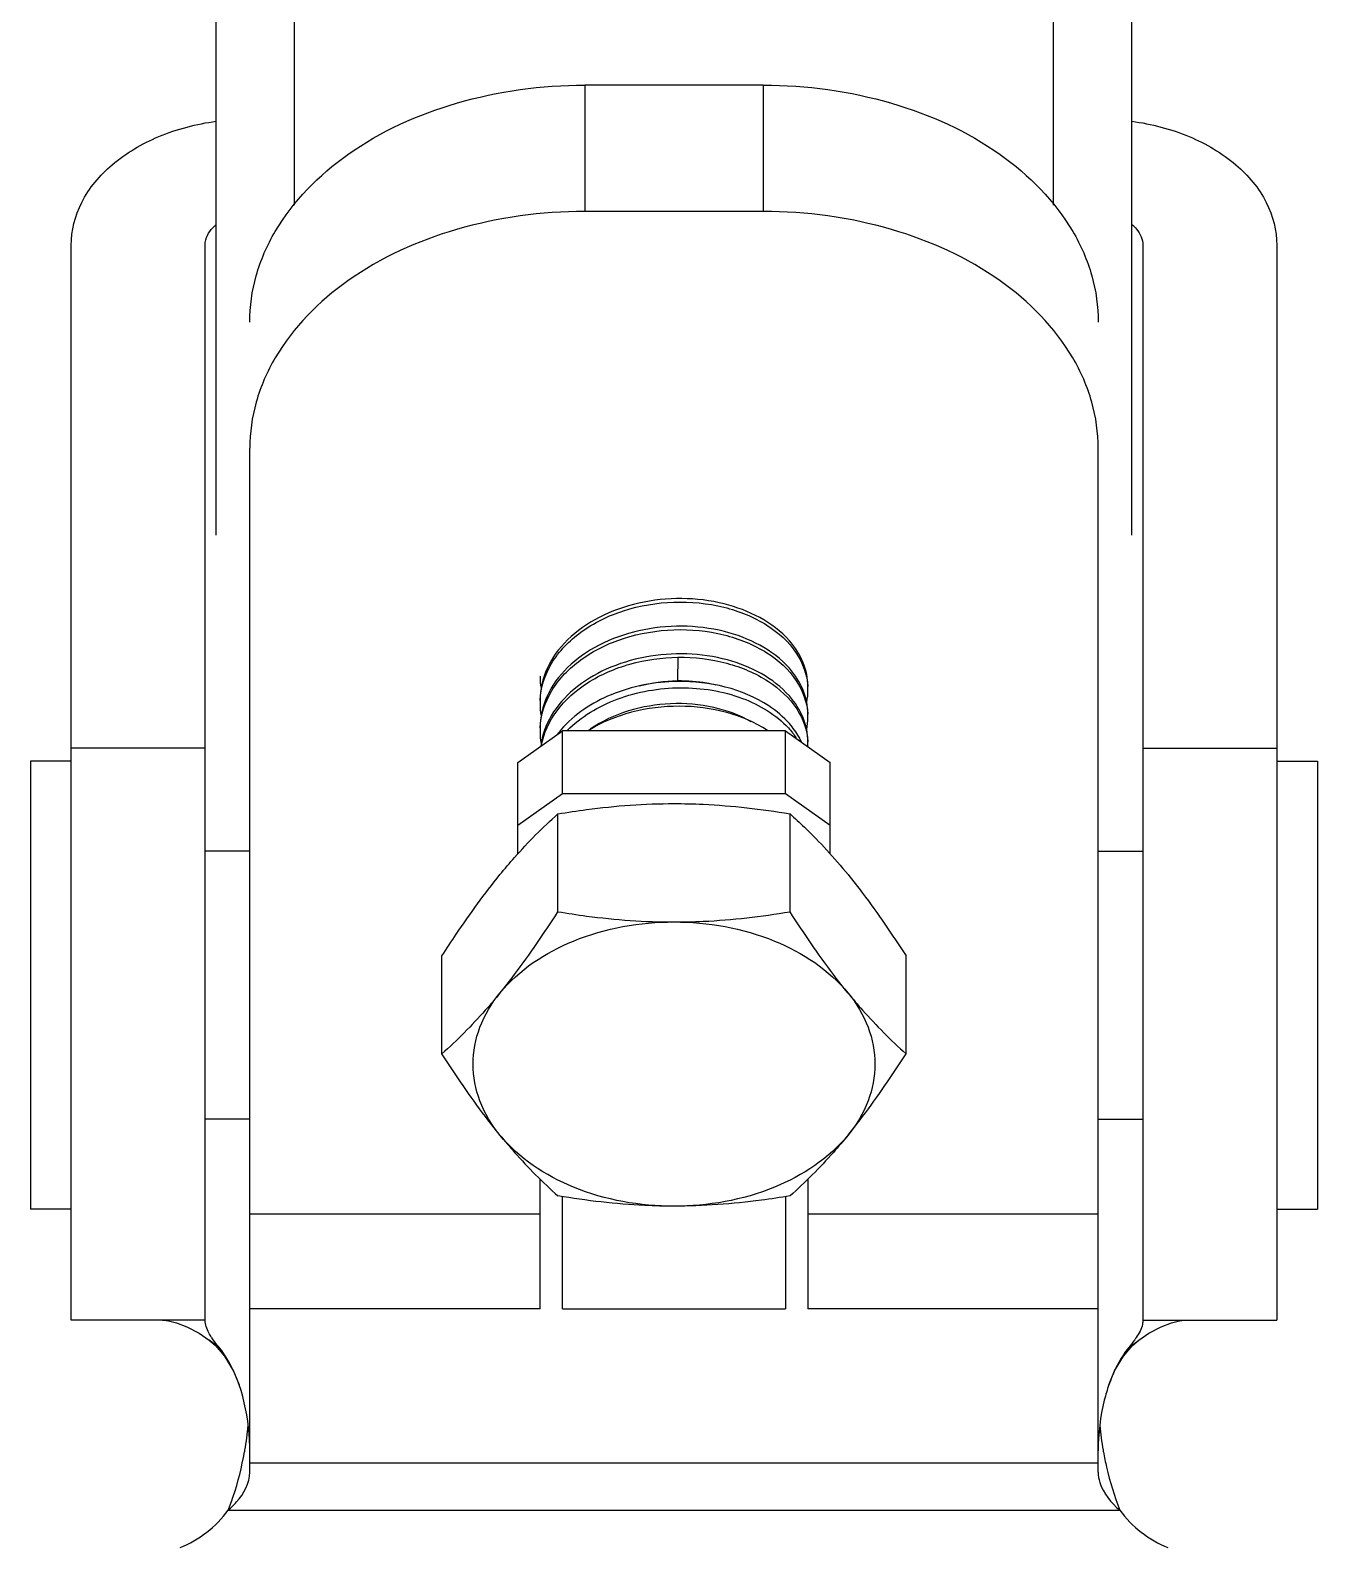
# Model space of a CAD drawing. Extents: x 27938 to 1507990, y 110129 to 923079.
# Drawn here: x 663711 to 664182, y 358411 to 358967 of the extents above; entities that cross this region are included whole.
import ezdxf

# ---------------------------------------------------------------- set-up
doc = ezdxf.new("R2010")
doc.units = 0
doc.header["$LTSCALE"] = 1000
doc.header["$MEASUREMENT"] = 0

msp = doc.modelspace()

# ---------------------------------------------------------------- linework, layer by layer
for p, q in [((663778.7, 358782.21), (663778.7, 361352.58)), ((664113.98, 358782.21), (664113.98, 361352.58)), ((663807.32, 358903.09), (663807.32, 361068.13)), ((664085.35, 358903.09), (664085.35, 361068.13)), ((663913.63, 358947.01), (663913.63, 358900.75)), ((663979.05, 358947.01), (663913.63, 358947.01)), ((663979.05, 358947.01), (663979.05, 358900.75)), ((663979.05, 358900.75), (663913.63, 358900.75)), ((663725.54, 358494.75), (663725.54, 358888.37)), ((663774.61, 358494.75), (663774.61, 358888.37)), ((664118.06, 358888.37), (664118.06, 358494.75)), ((664167.13, 358888.37), (664167.13, 358494.75)), ((663790.96, 358439.03), (663790.96, 358814.01)), ((664101.71, 358439.03), (664101.71, 358814.01)), ((663947.79, 358737.48), (663947.56, 358728.82)), ((663947.56, 358728.82), (663947.56, 358728.62)), ((663889.09, 358699.01), (663905.45, 358710.58)), ((663905.45, 358687.45), (663905.45, 358710.58)), ((663987.22, 358710.58), (663905.45, 358710.58)), ((663987.22, 358687.45), (663987.22, 358710.58)), ((663987.22, 358710.58), (664003.58, 358699.01)), ((663774.61, 358704.15), (663725.54, 358704.15)), ((664118.06, 358704.15), (664167.13, 358704.15)), ((663725.54, 358699.5), (663710.59, 358699.5)), ((663710.59, 358699.5), (663710.59, 358535.32)), ((663889.09, 358665.43), (663889.09, 358699.01)), ((664003.58, 358665.43), (664003.58, 358699.01)), ((664167.13, 358699.5), (664182.08, 358699.5)), ((664182.08, 358699.5), (664182.08, 358535.32)), ((663905.45, 358687.45), (663889.09, 358675.88)), ((663987.22, 358687.45), (663905.45, 358687.45)), ((664003.58, 358675.88), (663987.22, 358687.45)), ((663903.84, 358644.3), (663903.84, 358680.15)), ((663988.83, 358644.3), (663988.83, 358680.15)), ((663790.96, 358666.48), (663774.61, 358666.48)), ((664101.71, 358666.48), (664118.06, 358666.48)), ((663861.35, 358592.25), (663861.35, 358628.11)), ((664031.32, 358592.25), (664031.32, 358628.11)), ((663790.96, 358568.35), (663774.61, 358568.35)), ((664101.71, 358568.35), (664118.06, 358568.35)), ((663897.27, 358498.84), (663897.27, 358546.4)), ((663995.4, 358546.4), (663995.4, 358498.83)), ((663905.45, 358498.86), (663905.45, 358539.97)), ((663987.22, 358539.97), (663987.22, 358498.86)), ((663725.54, 358535.32), (663710.59, 358535.32)), ((664167.13, 358535.32), (664182.08, 358535.32)), ((663897.27, 358533.57), (663790.96, 358533.57)), ((664101.71, 358533.57), (663995.4, 358533.57)), ((663774.61, 358494.75), (663725.54, 358494.75)), ((663897.27, 358498.84), (663790.96, 358498.84)), ((663905.45, 358498.86), (663987.22, 358498.86)), ((664101.71, 358498.84), (663995.4, 358498.84)), ((664118.06, 358494.75), (664167.13, 358494.75)), ((663779.83, 358484.64), (663776.13, 358487.45)), ((664112.85, 358484.64), (664116.54, 358487.45)), ((663790.96, 358442.48), (664101.71, 358442.48)), ((663783.05, 358425.13), (664109.62, 358425.13))]:
    msp.add_line(p, q)
for points in [[(663758.99, 358494.75), (663759.43, 358494.72), (663761.17, 358494.48), (663764.09, 358493.74), (663767.96, 358492.29), (663772.44, 358489.95), (663776.13, 358487.45)], [(664116.54, 358487.45), (664120.23, 358489.95), (664124.71, 358492.29), (664128.59, 358493.74), (664131.5, 358494.48), (664133.24, 358494.72), (664133.68, 358494.75)], [(663776.14, 358487.44), (663778.44, 358485.43), (663781.76, 358481.5), (663784.95, 358476.1), (663787.04, 358471.08)], [(664105.64, 358471.08), (664107.73, 358476.13), (664110.94, 358481.54), (664114.28, 358485.47), (664116.53, 358487.44)]]:
    msp.add_lwpolyline(points)
for centre, radius, start, end in [((663924.38, 358730.6), 27.1, 180.0292, 189.5017), ((663948.61, 358670.7), 58.13, 90.8014, 91.0371), ((663948.61, 358659.45), 69.18, 90.6833, 90.8601), ((663972.8, 358725.54), 22.61, 348.6111, 359.9514), ((663973.12, 358725.52), 22.28, 0.0023, 3.2047), ((663924.08, 358720.46), 26.81, 177.3319, 179.9985), ((663924.37, 358720.48), 27.1, 180.0287, 189.4225), ((663924.08, 358710.34), 26.81, 177.3322, 179.9985), ((663972.8, 358715.42), 22.6, 348.6704, 359.952), ((663973.12, 358715.4), 22.28, 0.0022, 3.2052), ((663924.37, 358710.36), 27.1, 180.029, 189.4615), ((663932.97, 358686.98), 36.87, 139.3761, 142.4805), ((663973.12, 358705.28), 22.28, 0.0022, 3.2058), ((663973.18, 358705.28), 22.22, 358.8477, 359.9998), ((663801.38, 358504.7), 29.33, 213.7883, 214.1887), ((664091.29, 358504.7), 29.33, 325.8113, 326.2117), ((663667.58, 358468.49), 123.44, 350.0279, 354.2491), ((664225.1, 358468.49), 123.45, 185.7566, 189.9721), ((663666.21, 358468.69), 124.83, 349.7299, 350.0443), ((664226.46, 358468.69), 124.83, 189.9557, 190.2701), ((663750.08, 358449.31), 40.89, 292.0243, 323.7485), ((664142.6, 358449.31), 40.89, 216.2515, 247.9757)]:
    msp.add_arc(centre, radius, start, end)
for points, knots in [([(663790.96, 358860.27), (663790.96, 358865.97), (663792.62, 358877.62), (663802.53, 358900.31), (663827.01, 358924.8), (663867.16, 358942.85), (663897.83, 358947.01), (663913.63, 358947.01)], [0, 0, 0, 0, 0.103597, 0.210948, 0.445697, 0.712571, 1, 1, 1, 1]), ([(663979.05, 358947.01), (663994.85, 358947.01), (664025.51, 358942.85), (664065.67, 358924.8), (664090.14, 358900.31), (664100.06, 358877.62), (664101.71, 358865.97), (664101.71, 358860.27)], [0, 0, 0, 0, 0.287429, 0.554303, 0.789052, 0.896403, 1, 1, 1, 1]), ([(663725.54, 358888.37), (663725.54, 358893.74), (663728.52, 358905.16), (663740.45, 358919.17), (663757.83, 358929.3), (663771.48, 358932.83), (663778.67, 358933.8)], [0, 0, 0, 0, 0.213346, 0.447987, 0.712108, 1, 1, 1, 1]), ([(664114, 358933.8), (664121.19, 358932.83), (664134.84, 358929.3), (664152.23, 358919.17), (664164.15, 358905.16), (664167.13, 358893.74), (664167.13, 358888.37)], [0, 0, 0, 0, 0.287892, 0.552013, 0.786654, 1, 1, 1, 1]), ([(663913.63, 358900.75), (663897.83, 358900.75), (663867.16, 358896.59), (663827.01, 358878.54), (663802.53, 358854.05), (663792.62, 358831.36), (663790.96, 358819.71), (663790.96, 358814.01)], [0, 0, 0, 0, 0.287429, 0.554303, 0.789052, 0.896403, 1, 1, 1, 1]), ([(664101.71, 358814.01), (664101.71, 358819.71), (664100.06, 358831.36), (664090.14, 358854.05), (664065.67, 358878.54), (664025.51, 358896.59), (663994.85, 358900.75), (663979.05, 358900.75)], [0, 0, 0, 0, 0.103597, 0.210948, 0.445697, 0.712571, 1, 1, 1, 1]), ([(663774.61, 358888.37), (663774.61, 358889.06), (663774.98, 358891.98), (663776.89, 358894.54), (663778.61, 358895.95)], [0, 0, 0, 0, 0.236834, 1, 1, 1, 1]), ([(664114.06, 358895.95), (664114.68, 358895.44), (664116.78, 358893.44), (664118.06, 358890.48), (664118.06, 358888.37)], [0, 0, 0, 0, 0.274002, 1, 1, 1, 1]), ([(663988.58, 358743.57), (663982.54, 358750.41), (663968.69, 358757.25), (663949.18, 358759.57), (663933.44, 358757.93), (663918.98, 358752.85), (663907.16, 358744.69), (663899.21, 358734.04), (663897.27, 358725.7), (663897.27, 358721.72)], [0, 0, 0, 0, 0.241317, 0.379461, 0.520014, 0.655792, 0.781306, 0.894819, 1, 1, 1, 1]), ([(663897.3, 358721.71), (663897.52, 358726.42), (663900.79, 358736.33), (663912.18, 358747.84), (663928, 358755.46), (663946.17, 358758.5), (663964.35, 358756.74), (663980.18, 358750.43), (663991.69, 358740.27), (663995.12, 358731.09), (663995.37, 358726.77)], [0, 0, 0, 0, 0.109411, 0.23076, 0.366309, 0.510386, 0.653207, 0.784895, 0.899597, 1, 1, 1, 1]), ([(663988.59, 358733.45), (663982.55, 358740.28), (663968.7, 358747.13), (663949.19, 358749.45), (663933.44, 358747.81), (663918.98, 358742.73), (663907.16, 358734.57), (663899.21, 358723.93), (663897.27, 358715.58), (663897.27, 358711.6)], [0, 0, 0, 0, 0.241302, 0.379446, 0.520006, 0.655788, 0.781304, 0.89482, 1, 1, 1, 1]), ([(663897.3, 358711.59), (663897.52, 358716.3), (663900.79, 358726.21), (663912.18, 358737.72), (663928, 358745.34), (663946.17, 358748.38), (663964.35, 358746.62), (663980.18, 358740.31), (663991.69, 358730.15), (663995.12, 358720.97), (663995.37, 358716.65)], [0, 0, 0, 0, 0.109411, 0.23076, 0.366314, 0.510391, 0.653213, 0.784895, 0.899597, 1, 1, 1, 1]), ([(663995.4, 358726.78), (663995.4, 358729.75), (663994.12, 358735.94), (663990.68, 358741.19), (663988.58, 358743.57)], [0, 0, 0, 0, 0.48237, 1, 1, 1, 1]), ([(663988.59, 358723.32), (663982.8, 358729.88), (663969.68, 358736.6), (663951.01, 358739.25), (663935.81, 358738.13), (663921.59, 358733.78), (663909.59, 358726.51), (663900.93, 358716.82), (663898.04, 358708.96), (663897.52, 358705.11)], [0, 0, 0, 0, 0.238806, 0.375378, 0.515068, 0.651187, 0.778286, 0.893865, 1, 1, 1, 1]), ([(663897.75, 358705.24), (663898.61, 358709.75), (663902.93, 358718.87), (663914.72, 358729.15), (663930.25, 358735.8), (663941.86, 358737.41), (663947.79, 358737.48)], [0, 0, 0, 0, 0.215857, 0.456017, 0.721227, 1, 1, 1, 1]), ([(663947.79, 358737.48), (663953.8, 358737.55), (663965.43, 358736.2), (663980.75, 358729.8), (663991.84, 358719.74), (663995.13, 358710.76), (663995.37, 358706.53)], [0, 0, 0, 0, 0.291821, 0.560232, 0.794326, 1, 1, 1, 1]), ([(663947.57, 358728.62), (663939.32, 358728.5), (663923.55, 358725.55), (663909.83, 358716.63), (663904.98, 358710.98)], [0, 0, 0, 0, 0.525716, 1, 1, 1, 1]), ([(663988.6, 358713.19), (663986.4, 358715.68), (663974.93, 358725.29), (663959.27, 358728.76), (663947.79, 358728.62)], [0, 0, 0, 0, 0.224306, 1, 1, 1, 1]), ([(663961.76, 358727.29), (663960.65, 358727.56), (663956.05, 358728.51), (663951.34, 358728.87), (663947.8, 358728.82)], [0, 0, 0, 0, 0.245441, 1, 1, 1, 1]), ([(663995.4, 358716.66), (663995.4, 358719.63), (663994.12, 358725.82), (663990.69, 358731.06), (663988.59, 358733.45)], [0, 0, 0, 0, 0.482394, 1, 1, 1, 1]), ([(663907.19, 358710.65), (663912.29, 358715.77), (663925.75, 358723.7), (663948.56, 358727.58), (663970.86, 358724.12), (663983.71, 358716.51), (663988.23, 358711.6)], [0, 0, 0, 0, 0.245715, 0.512956, 0.773315, 1, 1, 1, 1]), ([(663995.4, 358706.55), (663995.4, 358709.51), (663994.12, 358715.7), (663990.69, 358720.94), (663988.59, 358723.32)], [0, 0, 0, 0, 0.482388, 1, 1, 1, 1]), ([(663980.59, 358710.67), (663976.05, 358713.64), (663965.41, 358718.11), (663942.68, 358721.02), (663924.62, 358716.68), (663914.85, 358710.58)], [0, 0, 0, 0, 0.237857, 0.495496, 1, 1, 1, 1]), ([(663974.63, 358713.82), (663970.39, 358716.29), (663960.63, 358719.85), (663940.14, 358721.57), (663924.15, 358716.99), (663915.69, 358711.15)], [0, 0, 0, 0, 0.239537, 0.497847, 1, 1, 1, 1]), ([(663993.03, 358706.57), (663992.75, 358707.15), (663991.51, 358709.51), (663989.93, 358711.68), (663988.6, 358713.19)], [0, 0, 0, 0, 0.243018, 1, 1, 1, 1]), ([(663903.84, 358680.15), (663907.34, 358680.73), (663921.4, 358682.84), (663935.65, 358683.91), (663946.34, 358683.91)], [0, 0, 0, 0, 0.248681, 1, 1, 1, 1]), ([(663946.34, 358683.91), (663949.91, 358683.91), (663964.14, 358683.57), (663978.32, 358681.89), (663988.83, 358680.15)], [0, 0, 0, 0, 0.251248, 1, 1, 1, 1]), ([(663882.6, 358657.89), (663884.34, 358660.03), (663890.98, 358667.86), (663898.25, 358675.15), (663903.84, 358680.15)], [0, 0, 0, 0, 0.268858, 1, 1, 1, 1]), ([(663988.83, 358680.15), (663990.61, 358678.56), (663998.14, 358671.59), (664005.09, 358663.99), (664010.07, 358657.89)], [0, 0, 0, 0, 0.2325, 1, 1, 1, 1]), ([(663861.35, 358628.11), (663863.08, 358630.79), (663869.76, 358640.99), (663876.9, 358650.91), (663882.6, 358657.89)], [0, 0, 0, 0, 0.261287, 1, 1, 1, 1]), ([(664010.07, 358657.89), (664011.9, 358655.65), (664019.43, 358646.05), (664026.29, 358635.94), (664031.32, 358628.11)], [0, 0, 0, 0, 0.237123, 1, 1, 1, 1]), ([(663882.6, 358614.52), (663884.43, 358616.76), (663891.95, 358626.36), (663898.81, 358636.47), (663903.84, 358644.3)], [0, 0, 0, 0, 0.237123, 1, 1, 1, 1]), ([(663882.6, 358614.52), (663889.55, 358623.04), (663910.17, 358636.47), (663933.85, 358640.54), (663946.34, 358640.54)], [0, 0, 0, 0, 0.468341, 1, 1, 1, 1]), ([(663903.84, 358644.3), (663907.34, 358643.72), (663921.4, 358641.61), (663935.65, 358640.54), (663946.34, 358640.54)], [0, 0, 0, 0, 0.248681, 1, 1, 1, 1]), ([(663946.34, 358640.54), (663949.91, 358640.54), (663964.14, 358640.88), (663978.32, 358642.56), (663988.83, 358644.3)], [0, 0, 0, 0, 0.251248, 1, 1, 1, 1]), ([(663946.34, 358640.54), (663958.82, 358640.54), (663982.5, 358636.47), (664003.12, 358623.04), (664010.07, 358614.52)], [0, 0, 0, 0, 0.531659, 1, 1, 1, 1]), ([(664010.07, 358614.52), (664008.24, 358616.76), (664000.72, 358626.36), (663993.86, 358636.47), (663988.83, 358644.3)], [0, 0, 0, 0, 0.237123, 1, 1, 1, 1]), ([(663882.6, 358614.52), (663880.85, 358612.38), (663874.21, 358604.55), (663866.95, 358597.26), (663861.35, 358592.25)], [0, 0, 0, 0, 0.268858, 1, 1, 1, 1]), ([(663882.6, 358562.48), (663879.53, 358566.23), (663874.56, 358574.46), (663871.86, 358588.5), (663874.56, 358602.54), (663879.53, 358610.76), (663882.6, 358614.52)], [0, 0, 0, 0, 0.257487, 0.5, 0.742513, 1, 1, 1, 1]), ([(664010.07, 358614.52), (664011.82, 358612.38), (664018.46, 358604.55), (664025.73, 358597.26), (664031.32, 358592.25)], [0, 0, 0, 0, 0.268858, 1, 1, 1, 1]), ([(664010.07, 358614.52), (664013.14, 358610.76), (664018.11, 358602.54), (664020.82, 358588.5), (664018.11, 358574.46), (664013.14, 358566.23), (664010.07, 358562.48)], [0, 0, 0, 0, 0.257487, 0.5, 0.742513, 1, 1, 1, 1]), ([(663882.6, 358562.48), (663880.77, 358564.72), (663873.24, 358574.32), (663866.39, 358584.43), (663861.35, 358592.25)], [0, 0, 0, 0, 0.237123, 1, 1, 1, 1]), ([(664010.07, 358562.48), (664011.9, 358564.72), (664019.43, 358574.32), (664026.29, 358584.43), (664031.32, 358592.25)], [0, 0, 0, 0, 0.237123, 1, 1, 1, 1]), ([(663882.6, 358562.48), (663884.34, 358560.34), (663890.98, 358552.51), (663898.25, 358545.22), (663903.84, 358540.21)], [0, 0, 0, 0, 0.268858, 1, 1, 1, 1]), ([(663946.34, 358536.46), (663933.85, 358536.46), (663910.17, 358540.52), (663889.55, 358553.96), (663882.6, 358562.48)], [0, 0, 0, 0, 0.531659, 1, 1, 1, 1]), ([(664010.07, 358562.48), (664003.12, 358553.96), (663982.5, 358540.52), (663958.82, 358536.46), (663946.34, 358536.46)], [0, 0, 0, 0, 0.468341, 1, 1, 1, 1]), ([(664010.07, 358562.48), (664008.33, 358560.34), (664001.69, 358552.51), (663994.42, 358545.22), (663988.83, 358540.21)], [0, 0, 0, 0, 0.268858, 1, 1, 1, 1]), ([(663946.34, 358536.46), (663942.76, 358536.46), (663928.53, 358536.8), (663914.36, 358538.48), (663903.84, 358540.21)], [0, 0, 0, 0, 0.251248, 1, 1, 1, 1]), ([(663988.83, 358540.21), (663985.34, 358539.64), (663971.27, 358537.53), (663957.03, 358536.46), (663946.34, 358536.46)], [0, 0, 0, 0, 0.248681, 1, 1, 1, 1]), ([(663777, 358488.39), (663776.63, 358488.94), (663775.43, 358490.86), (663774.61, 358493.13), (663774.61, 358494.75)], [0, 0, 0, 0, 0.289589, 1, 1, 1, 1]), ([(664118.06, 358494.75), (664118.06, 358494.24), (664117.82, 358491.95), (664116.66, 358489.86), (664115.67, 358488.39)], [0, 0, 0, 0, 0.222245, 1, 1, 1, 1]), ([(663779.83, 358484.64), (663779.57, 358484.95), (663778.64, 358486.12), (663777.73, 358487.31), (663777.12, 358488.22)], [0, 0, 0, 0, 0.26918, 1, 1, 1, 1]), ([(663787.04, 358471.08), (663786.55, 358472.47), (663784.68, 358477.24), (663782.14, 358481.8), (663779.83, 358484.64)], [0, 0, 0, 0, 0.285604, 1, 1, 1, 1]), ([(664112.85, 358484.64), (664112.17, 358483.8), (664109.16, 358479.64), (664106.98, 358474.91), (664105.64, 358471.08)], [0, 0, 0, 0, 0.210146, 1, 1, 1, 1]), ([(664115.56, 358488.22), (664115.36, 358487.93), (664114.5, 358486.71), (664113.57, 358485.53), (664112.85, 358484.64)], [0, 0, 0, 0, 0.231104, 1, 1, 1, 1]), ([(663790.96, 358446.85), (663790.96, 358448.96), (663790.64, 358457.16), (663789.05, 358465.33), (663787.04, 358471.08)], [0, 0, 0, 0, 0.257456, 1, 1, 1, 1]), ([(664105.64, 358471.08), (664104.99, 358469.23), (664102.65, 358461.35), (664101.71, 358453.09), (664101.71, 358446.85)], [0, 0, 0, 0, 0.239548, 1, 1, 1, 1]), ([(663783.05, 358425.13), (663783.71, 358426.8), (663786.25, 358433.73), (663788.04, 358440.93), (663789.04, 358446.44)], [0, 0, 0, 0, 0.242689, 1, 1, 1, 1]), ([(664103.63, 358446.44), (664103.97, 358444.58), (664105.45, 358437.35), (664107.58, 358430.24), (664109.62, 358425.13)], [0, 0, 0, 0, 0.255037, 1, 1, 1, 1]), ([(663783.05, 358425.13), (663784.15, 358426.05), (663788.02, 358429.76), (663790.96, 358435.06), (663790.96, 358439.03)], [0, 0, 0, 0, 0.266, 1, 1, 1, 1]), ([(664101.71, 358439.03), (664101.71, 358437.78), (664102.7, 358432.35), (664106.41, 358427.81), (664109.62, 358425.13)], [0, 0, 0, 0, 0.231026, 1, 1, 1, 1])]:
    msp.add_open_spline(points, degree=3, knots=knots)
for points in [[(663947.56, 358728.82), (663942.86, 358728.73), (663938.14, 358728.08), (663933.6, 358726.86)], [(663988.23, 358711.6), (663989.26, 358710.49), (663990.21, 358709.29), (663991.07, 358708.03)]]:
    msp.add_open_spline(points, degree=3)

doc.saveas('drawing.dxf')
